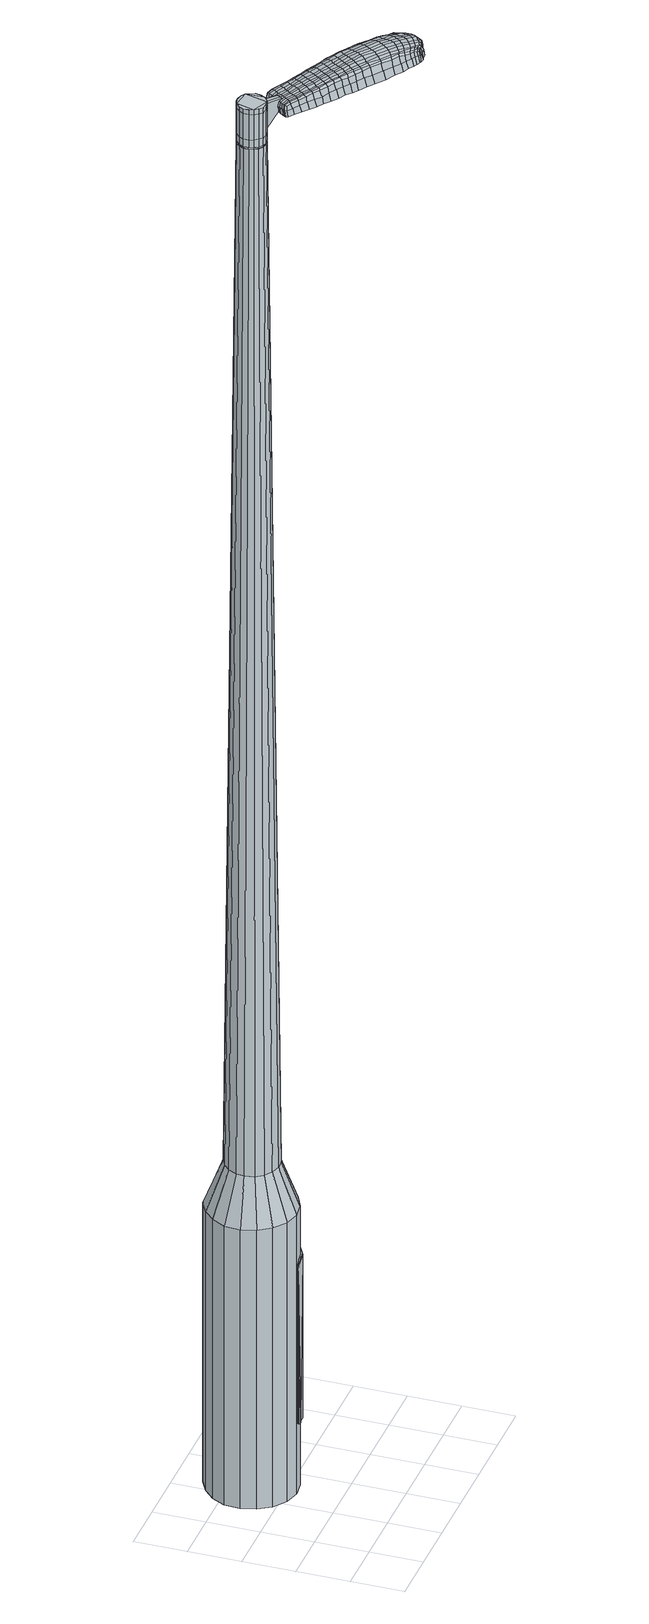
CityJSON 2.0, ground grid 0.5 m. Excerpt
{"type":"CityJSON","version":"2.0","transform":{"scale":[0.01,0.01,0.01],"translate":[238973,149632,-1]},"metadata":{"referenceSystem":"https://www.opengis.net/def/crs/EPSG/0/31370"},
"CityObjects":{
"object1":{"type":"GenericCityObject","attributes":{"cluster":758,"mean_distance_to_centroid":0.205,"new_centroid_x":238973.71,"new_centroid_y":149633.32,"mean_distance_to_camera":21.46,"H1":19.43,"H2":18.73,"Z_final":113.8,"cluster2":-1,"proj_x":238968.25,"proj_y":149641.03,"id_line":51763,"bearing_l":54.71,"distance":9.44,"orientation":"right","G_obj":324.71},"geometry":[{"type":"MultiSurface","lod":"2","boundaries":[[[0,1,2,3]],[[1,4,5,2]],[[4,6,7,5]],[[6,8,9,7]],[[8,10,11,9]],[[10,12,13,11]],[[12,14,15,13]],[[14,16,17,15]],[[16,18,19,17]],[[18,20,21,19]],[[20,22,23,21]],[[22,24,25,23]],[[24,26,27,25]],[[26,28,29,27]],[[28,30,31,29]],[[30,32,33,31]],[[32,34,35,33]],[[34,0,3,35]],[[36,37,38,39]],[[38,40,41,42]],[[41,43,42]],[[42,44,45,46]],[[45,47,46]],[[46,48,49,50]],[[49,51,50]],[[42,46,50,38]],[[50,52,39,38]],[[53,36,39]],[[2,5,7,35]],[[7,9,11,15]],[[11,13,15]],[[15,17,19,23]],[[19,21,23]],[[23,25,27,31]],[[27,29,31]],[[15,23,31,7]],[[31,33,35,7]],[[3,2,35]],[[1,0,54,55]],[[0,34,56,54]],[[34,32,57,56]],[[32,30,58,57]],[[30,28,59,58]],[[28,26,60,59]],[[26,24,61,60]],[[24,22,62,61]],[[22,20,63,62]],[[20,18,64,63]],[[18,16,65,64]],[[16,14,66,65]],[[14,12,67,66]],[[12,10,68,67]],[[10,8,69,68]],[[8,6,70,69]],[[6,4,71,70]],[[4,1,55,71]],[[55,54,72,73]],[[54,56,74,72]],[[56,57,75,74]],[[57,58,76,75]],[[58,59,77,76]],[[59,60,78,77]],[[60,61,79,78]],[[61,62,80,79]],[[62,63,81,80]],[[63,64,82,81]],[[64,65,83,82]],[[65,66,84,83]],[[66,67,85,84]],[[67,68,86,85]],[[68,69,87,86]],[[69,70,88,87]],[[70,71,89,88]],[[71,55,73,89]],[[72,90,91,92]],[[74,93,90,72]],[[94,95,93,74]],[[76,96,95,94]],[[97,98,96,76]],[[99,100,98,97]],[[101,102,100,99]],[[103,104,102,101]],[[105,106,104,103]],[[107,108,106,105]],[[109,110,108,107]],[[111,112,110,109]],[[85,113,112,111]],[[114,115,113,85]],[[116,117,115,114]],[[118,119,117,116]],[[120,121,119,118]],[[92,91,121,120]],[[122,123,124,125]],[[126,122,125,127]],[[128,126,127,129]],[[130,128,129,131]],[[132,130,131,133]],[[134,132,133,135]],[[136,134,135,137]],[[138,136,137,139]],[[140,138,139,141]],[[142,140,141,143]],[[144,142,143,145]],[[146,144,145,147]],[[148,146,147,149]],[[150,148,149,151]],[[152,150,151,153]],[[154,152,153,155]],[[73,72,92]],[[75,94,74]],[[75,76,94]],[[77,97,76]],[[77,78,99,97]],[[78,79,101,99]],[[79,80,103,101]],[[80,81,105,103]],[[81,82,107,105]],[[82,83,109,107]],[[83,84,111,109]],[[84,85,111]],[[86,114,85]],[[86,87,116,114]],[[87,88,118,116]],[[88,89,120,118]],[[89,73,92,120]],[[156,91,90]],[[156,157,121,91]],[[157,158,119,121]],[[158,159,117,119]],[[159,160,115,117]],[[160,113,115]],[[161,112,113]],[[161,162,110,112]],[[162,163,108,110]],[[163,164,106,108]],[[164,165,104,106]],[[165,166,102,104]],[[166,167,100,102]],[[167,168,98,100]],[[168,96,98]],[[169,95,96]],[[169,93,95]],[[39,52,154,170]],[[156,90,171,155]],[[53,39,170,123]],[[90,93,124,171]],[[36,53,123,122]],[[93,169,125,124]],[[37,36,122,126]],[[169,96,127,125]],[[38,37,126,128]],[[96,168,129,127]],[[40,38,128,130]],[[168,167,131,129]],[[41,40,130,132]],[[167,166,133,131]],[[43,41,132,134]],[[166,165,135,133]],[[42,43,134,136]],[[165,164,137,135]],[[44,42,136,138]],[[164,163,139,137]],[[45,44,138,140]],[[163,162,141,139]],[[47,45,140,142]],[[162,161,143,141]],[[46,47,142,144]],[[161,113,145,143]],[[48,46,144,146]],[[113,160,147,145]],[[49,48,146,148]],[[160,159,149,147]],[[51,49,148,150]],[[159,158,151,149]],[[50,51,150,152]],[[158,157,153,151]],[[52,50,152,154]],[[157,156,155,153]],[[154,155,172,173]],[[155,171,174,172]],[[171,124,175,174]],[[124,123,176,175]],[[123,170,177,176]],[[170,154,173,177]],[[178,179,180,181]],[[182,178,181,183]],[[178,182,184,185]],[[179,178,185,186]],[[187,188,189,190]],[[191,187,190,192]],[[187,191,193,194]],[[188,187,194,195]],[[196,197,198,199]],[[200,196,199,201]],[[196,200,202,203]],[[197,196,203,204]],[[205,206,207,208]],[[209,205,208,210]],[[205,209,211,212]],[[206,205,212,213]],[[214,215,216,217]],[[218,214,217,219]],[[214,218,220,221]],[[215,214,221,222]],[[223,224,225,226]],[[227,223,226,228]],[[223,227,229,230]],[[224,223,230,231]],[[232,233,234,235]],[[224,232,235,225]],[[232,224,231,236]],[[233,232,236,237]],[[238,239,240,241]],[[233,238,241,234]],[[238,233,237,242]],[[239,238,242,243]],[[244,182,183,245]],[[239,244,245,240]],[[244,239,243,246]],[[182,244,246,184]],[[247,248,249,250]],[[251,247,250,252]],[[247,251,253,254]],[[248,247,254,255]],[[256,257,258,259]],[[248,256,259,249]],[[256,248,255,260]],[[257,256,260,261]],[[262,263,264,265]],[[257,262,265,258]],[[262,257,261,266]],[[263,262,266,267]],[[268,269,270,271]],[[263,268,271,264]],[[268,263,267,272]],[[269,268,272,273]],[[274,179,186,275]],[[269,274,275,270]],[[274,269,273,276]],[[179,274,276,180]],[[277,278,279,280]],[[281,277,280,282]],[[277,281,283,284]],[[278,277,284,285]],[[286,287,288,289]],[[278,286,289,279]],[[286,278,285,290]],[[287,286,290,291]],[[292,293,294,295]],[[287,292,295,288]],[[292,287,291,296]],[[293,292,296,297]],[[298,191,192,299]],[[293,298,299,294]],[[298,293,297,300]],[[191,298,300,193]],[[301,302,303,304]],[[305,301,304,306]],[[301,305,307,308]],[[302,301,308,309]],[[310,311,312,313]],[[302,310,313,303]],[[310,302,309,314]],[[311,310,314,315]],[[316,317,318,319]],[[311,316,319,312]],[[316,311,315,320]],[[317,316,320,321]],[[322,323,324,325]],[[317,322,325,318]],[[322,317,321,326]],[[323,322,326,327]],[[328,188,195,329]],[[323,328,329,324]],[[328,323,327,330]],[[188,328,330,189]],[[331,217,216,332]],[[333,331,332,334]],[[331,333,335,336]],[[217,331,336,219]],[[337,333,334,338]],[[339,337,338,340]],[[337,339,341,342]],[[333,337,342,335]],[[343,339,340,344]],[[345,343,344,346]],[[343,345,347,348]],[[339,343,348,341]],[[349,345,346,350]],[[351,349,350,352]],[[349,351,353,354]],[[345,349,354,347]],[[355,351,352,356]],[[206,355,356,207]],[[355,206,213,357]],[[351,355,357,353]],[[358,359,204,203]],[[360,358,203,202]],[[358,360,361,362]],[[359,358,362,363]],[[364,365,363,362]],[[366,364,362,361]],[[364,366,367,368]],[[365,364,368,369]],[[370,371,369,368]],[[372,370,368,367]],[[370,372,373,374]],[[371,370,374,375]],[[376,377,375,374]],[[378,376,374,373]],[[376,378,211,209]],[[377,376,209,210]],[[379,380,381,382]],[[281,379,382,283]],[[379,281,282,383]],[[380,379,383,384]],[[385,200,201,386]],[[380,385,386,381]],[[385,380,384,387]],[[200,385,387,202]],[[388,389,390,391]],[[227,388,391,229]],[[388,227,228,392]],[[389,388,392,393]],[[394,395,396,397]],[[389,394,397,390]],[[394,389,393,398]],[[395,394,398,399]],[[400,197,204,401]],[[395,400,401,396]],[[400,395,399,402]],[[197,400,402,198]],[[403,404,405,406]],[[185,403,406,186]],[[403,185,184,407]],[[404,403,407,408]],[[409,410,411,412]],[[404,409,412,405]],[[409,404,408,413]],[[410,409,413,414]],[[415,208,207,416]],[[410,415,416,411]],[[415,410,414,417]],[[208,415,417,210]],[[418,419,420,421]],[[190,418,421,192]],[[418,190,189,422]],[[419,418,422,423]],[[424,212,211,425]],[[419,424,425,420]],[[424,419,423,426]],[[212,424,426,213]],[[427,428,429,430]],[[305,427,430,307]],[[427,305,306,431]],[[428,427,431,432]],[[433,218,219,434]],[[428,433,434,429]],[[433,428,432,435]],[[218,433,435,220]],[[436,437,438,439]],[[251,436,439,253]],[[436,251,252,440]],[[437,436,440,441]],[[442,443,444,445]],[[437,442,445,438]],[[442,437,441,446]],[[443,442,446,447]],[[448,215,222,449]],[[443,448,449,444]],[[448,443,447,450]],[[215,448,450,216]],[[451,452,441,440]],[[250,451,440,252]],[[451,250,249,453]],[[452,451,453,454]],[[455,456,447,446]],[[452,455,446,441]],[[455,452,454,457]],[[456,455,457,458]],[[459,332,216,450]],[[456,459,450,447]],[[459,456,458,460]],[[332,459,460,334]],[[461,462,463,464]],[[308,461,464,309]],[[461,308,307,430]],[[462,461,430,429]],[[465,336,335,466]],[[462,465,466,463]],[[465,462,429,434]],[[336,465,434,219]],[[467,468,454,453]],[[259,467,453,249]],[[467,259,258,469]],[[468,467,469,470]],[[471,472,458,457]],[[468,471,457,454]],[[471,468,470,473]],[[472,471,473,474]],[[475,338,334,460]],[[472,475,460,458]],[[475,472,474,476]],[[338,475,476,340]],[[477,478,479,480]],[[314,477,480,315]],[[477,314,309,464]],[[478,477,464,463]],[[481,342,341,482]],[[478,481,482,479]],[[481,478,463,466]],[[342,481,466,335]],[[483,484,470,469]],[[265,483,469,258]],[[483,265,264,485]],[[484,483,485,486]],[[487,488,474,473]],[[484,487,473,470]],[[487,484,486,489]],[[488,487,489,490]],[[491,344,340,476]],[[488,491,476,474]],[[491,488,490,492]],[[344,491,492,346]],[[493,494,495,496]],[[320,493,496,321]],[[493,320,315,480]],[[494,493,480,479]],[[497,348,347,498]],[[494,497,498,495]],[[497,494,479,482]],[[348,497,482,341]],[[499,500,486,485]],[[271,499,485,264]],[[499,271,270,501]],[[500,499,501,502]],[[503,504,490,489]],[[500,503,489,486]],[[503,500,502,505]],[[504,503,505,506]],[[507,350,346,492]],[[504,507,492,490]],[[507,504,506,508]],[[350,507,508,352]],[[509,510,511,512]],[[326,509,512,327]],[[509,326,321,496]],[[510,509,496,495]],[[513,354,353,514]],[[510,513,514,511]],[[513,510,495,498]],[[354,513,498,347]],[[515,516,502,501]],[[275,515,501,270]],[[515,275,186,406]],[[516,515,406,405]],[[517,518,506,505]],[[516,517,505,502]],[[517,516,405,412]],[[518,517,412,411]],[[519,356,352,508]],[[518,519,508,506]],[[519,518,411,416]],[[356,519,416,207]],[[520,521,423,422]],[[330,520,422,189]],[[520,330,327,512]],[[521,520,512,511]],[[522,357,213,426]],[[521,522,426,423]],[[522,521,511,514]],[[357,522,514,353]],[[523,524,384,383]],[[280,523,383,282]],[[523,280,279,525]],[[524,523,525,526]],[[527,360,202,387]],[[524,527,387,384]],[[527,524,526,528]],[[360,527,528,361]],[[529,530,531,532]],[[230,529,532,231]],[[529,230,229,391]],[[530,529,391,390]],[[533,534,535,536]],[[530,533,536,531]],[[533,530,390,397]],[[534,533,397,396]],[[537,359,363,538]],[[534,537,538,535]],[[537,534,396,401]],[[359,537,401,204]],[[539,540,526,525]],[[289,539,525,279]],[[539,289,288,541]],[[540,539,541,542]],[[543,366,361,528]],[[540,543,528,526]],[[543,540,542,544]],[[366,543,544,367]],[[545,546,547,548]],[[236,545,548,237]],[[545,236,231,532]],[[546,545,532,531]],[[549,550,551,552]],[[546,549,552,547]],[[549,546,531,536]],[[550,549,536,535]],[[553,365,369,554]],[[550,553,554,551]],[[553,550,535,538]],[[365,553,538,363]],[[555,556,542,541]],[[295,555,541,288]],[[555,295,294,557]],[[556,555,557,558]],[[559,372,367,544]],[[556,559,544,542]],[[559,556,558,560]],[[372,559,560,373]],[[561,562,563,564]],[[242,561,564,243]],[[561,242,237,548]],[[562,561,548,547]],[[565,566,567,568]],[[562,565,568,563]],[[565,562,547,552]],[[566,565,552,551]],[[569,371,375,570]],[[566,569,570,567]],[[569,566,551,554]],[[371,569,554,369]],[[571,572,558,557]],[[299,571,557,294]],[[571,299,192,421]],[[572,571,421,420]],[[573,378,373,560]],[[572,573,560,558]],[[573,572,420,425]],[[378,573,425,211]],[[574,575,408,407]],[[246,574,407,184]],[[574,246,243,564]],[[575,574,564,563]],[[576,577,414,413]],[[575,576,413,408]],[[576,575,563,568]],[[577,576,568,567]],[[578,377,210,417]],[[577,578,417,414]],[[578,577,567,570]],[[377,578,570,375]],[[579,580,581,582]],[[582,581,583,584]],[[585,583,581,586]],[[586,581,580,587]],[[588,589,590,591]],[[591,590,592,593]],[[594,592,590,595]],[[595,590,589,596]],[[597,598,599,600]],[[600,599,601,602]],[[603,601,599,604]],[[604,599,598,605]],[[606,607,608,609]],[[609,608,610,611]],[[612,610,608,613]],[[613,608,607,614]],[[615,616,617,618]],[[618,617,619,620]],[[621,619,617,622]],[[622,617,616,623]],[[624,625,626,627]],[[627,626,628,629]],[[630,628,626,631]],[[631,626,625,632]],[[633,634,635,636]],[[636,635,625,624]],[[632,625,635,637]],[[637,635,634,638]],[[639,640,641,642]],[[642,641,634,633]],[[638,634,641,643]],[[643,641,640,644]],[[584,583,645,646]],[[646,645,640,639]],[[644,640,645,647]],[[647,645,583,585]],[[648,649,650,651]],[[651,650,652,653]],[[654,652,650,655]],[[655,650,649,656]],[[657,658,659,660]],[[660,659,649,648]],[[656,649,659,661]],[[661,659,658,662]],[[663,664,665,666]],[[666,665,658,657]],[[662,658,665,667]],[[667,665,664,668]],[[669,670,671,672]],[[672,671,664,663]],[[668,664,671,673]],[[673,671,670,674]],[[587,580,675,676]],[[676,675,670,669]],[[674,670,675,677]],[[677,675,580,579]],[[678,679,680,681]],[[681,680,682,683]],[[684,682,680,685]],[[685,680,679,686]],[[687,688,689,690]],[[690,689,679,678]],[[686,679,689,691]],[[691,689,688,692]],[[693,694,695,696]],[[696,695,688,687]],[[692,688,695,697]],[[697,695,694,698]],[[593,592,699,700]],[[700,699,694,693]],[[698,694,699,701]],[[701,699,592,594]],[[702,703,704,705]],[[705,704,706,707]],[[708,706,704,709]],[[709,704,703,710]],[[711,712,713,714]],[[714,713,703,702]],[[710,703,713,715]],[[715,713,712,716]],[[717,718,719,720]],[[720,719,712,711]],[[716,712,719,721]],[[721,719,718,722]],[[723,724,725,726]],[[726,725,718,717]],[[722,718,725,727]],[[727,725,724,728]],[[596,589,729,730]],[[730,729,724,723]],[[728,724,729,731]],[[731,729,589,588]],[[615,618,732,733]],[[733,732,734,735]],[[736,734,732,737]],[[737,732,618,620]],[[735,734,738,739]],[[739,738,740,741]],[[742,740,738,743]],[[743,738,734,736]],[[741,740,744,745]],[[745,744,746,747]],[[748,746,744,749]],[[749,744,740,742]],[[747,746,750,751]],[[751,750,752,753]],[[754,752,750,755]],[[755,750,746,748]],[[753,752,756,757]],[[757,756,607,606]],[[614,607,756,758]],[[758,756,752,754]],[[605,759,760,604]],[[604,760,761,603]],[[762,761,760,763]],[[763,760,759,764]],[[764,765,766,763]],[[763,766,767,762]],[[768,767,766,769]],[[769,766,765,770]],[[770,771,772,769]],[[769,772,773,768]],[[774,773,772,775]],[[775,772,771,776]],[[776,777,778,775]],[[775,778,779,774]],[[612,779,778,610]],[[610,778,777,611]],[[780,781,782,783]],[[783,782,682,684]],[[683,682,782,784]],[[784,782,781,785]],[[602,601,786,787]],[[787,786,781,780]],[[785,781,786,788]],[[788,786,601,603]],[[789,790,791,792]],[[792,791,628,630]],[[629,628,791,793]],[[793,791,790,794]],[[795,796,797,798]],[[798,797,790,789]],[[794,790,797,799]],[[799,797,796,800]],[[605,598,801,802]],[[802,801,796,795]],[[800,796,801,803]],[[803,801,598,597]],[[804,805,806,807]],[[807,806,586,587]],[[585,586,806,808]],[[808,806,805,809]],[[810,811,812,813]],[[813,812,805,804]],[[809,805,812,814]],[[814,812,811,815]],[[606,609,816,817]],[[817,816,811,810]],[[815,811,816,818]],[[818,816,609,611]],[[819,820,821,822]],[[822,821,591,593]],[[588,591,821,823]],[[823,821,820,824]],[[612,613,825,826]],[[826,825,820,819]],[[824,820,825,827]],[[827,825,613,614]],[[828,829,830,831]],[[831,830,706,708]],[[706,830,707]],[[707,830,829,832]],[[620,619,833,834]],[[834,833,829,828]],[[832,829,833,835]],[[835,833,619,621]],[[836,837,838,839]],[[839,838,652,654]],[[653,652,838,840]],[[840,838,837,841]],[[842,843,844,845]],[[845,844,837,836]],[[841,837,844,846]],[[846,844,843,847]],[[623,616,848,849]],[[849,848,843,842]],[[847,843,848,850]],[[850,848,616,615]],[[841,851,852,840]],[[840,852,651,653]],[[648,651,852,853]],[[853,852,851,854]],[[847,855,856,846]],[[846,856,851,841]],[[854,851,856,857]],[[857,856,855,858]],[[615,733,859,850]],[[850,859,855,847]],[[858,855,859,860]],[[860,859,733,735]],[[861,862,863,864]],[[864,863,709,710]],[[708,709,863,831]],[[831,863,862,828]],[[736,737,865,866]],[[866,865,862,861]],[[828,862,865,834]],[[834,865,737,620]],[[854,867,868,853]],[[853,868,660,648]],[[657,660,868,869]],[[869,868,867,870]],[[858,871,872,857]],[[857,872,867,854]],[[870,867,872,873]],[[873,872,871,874]],[[735,739,875,860]],[[860,875,871,858]],[[874,871,875,876]],[[876,875,739,741]],[[877,878,879,880]],[[880,879,715,716]],[[710,715,879,864]],[[864,879,878,861]],[[742,743,881,882]],[[882,881,878,877]],[[861,878,881,866]],[[866,881,743,736]],[[870,883,884,869]],[[869,884,666,657]],[[663,666,884,885]],[[884,883,885]],[[874,886,887,873]],[[873,887,883,870]],[[885,883,887,888]],[[888,887,886,889]],[[741,745,890,876]],[[876,890,886,874]],[[889,886,890,891]],[[891,890,745,747]],[[892,893,894,895]],[[895,894,721,722]],[[716,721,894,880]],[[880,894,893,877]],[[748,749,896,897]],[[897,896,893,892]],[[877,893,896,882]],[[882,896,749,742]],[[898,899,885]],[[885,899,672,663]],[[669,672,899,900]],[[900,899,898,901]],[[889,902,903,888]],[[888,903,898,885]],[[901,898,903,904]],[[904,903,902,905]],[[747,751,906,891]],[[891,906,902,889]],[[905,902,906,907]],[[907,906,751,753]],[[908,909,910,911]],[[911,910,727,728]],[[722,727,910,895]],[[895,910,909,892]],[[754,755,912,913]],[[913,912,909,908]],[[892,909,912,897]],[[897,912,755,748]],[[901,914,915,900]],[[900,915,676,669]],[[587,676,915,807]],[[807,915,914,804]],[[905,916,917,904]],[[904,917,914,901]],[[804,914,917,813]],[[813,917,916,810]],[[753,757,918,907]],[[907,918,916,905]],[[810,916,918,817]],[[817,918,757,606]],[[824,919,920,823]],[[823,920,731,588]],[[728,731,920,911]],[[911,920,919,908]],[[614,758,921,827]],[[827,921,919,824]],[[908,919,921,913]],[[913,921,758,754]],[[785,922,923,784]],[[784,923,681,683]],[[678,681,923,924]],[[924,923,922,925]],[[603,761,926,788]],[[788,926,922,785]],[[925,922,926,927]],[[927,926,761,762]],[[928,929,930,931]],[[931,930,631,632]],[[630,631,930,792]],[[792,930,929,789]],[[932,933,934,935]],[[935,934,929,928]],[[789,929,934,798]],[[798,934,933,795]],[[764,759,936,937]],[[937,936,933,932]],[[795,933,936,802]],[[802,936,759,605]],[[925,938,939,924]],[[924,939,690,678]],[[687,690,939,940]],[[940,939,938,941]],[[762,767,942,927]],[[927,942,938,925]],[[941,938,942,943]],[[943,942,767,768]],[[944,945,946,947]],[[947,946,637,638]],[[632,637,946,931]],[[931,946,945,928]],[[948,949,950,951]],[[951,950,945,944]],[[928,945,950,935]],[[935,950,949,932]],[[770,765,952,953]],[[953,952,949,948]],[[932,949,952,937]],[[937,952,765,764]],[[941,954,955,940]],[[940,955,696,687]],[[693,696,955,956]],[[956,955,954,957]],[[768,773,958,943]],[[943,958,954,941]],[[957,954,958,959]],[[959,958,773,774]],[[960,961,962,963]],[[963,962,643,644]],[[638,643,962,947]],[[947,962,961,944]],[[964,965,966,967]],[[967,966,961,960]],[[944,961,966,951]],[[951,966,965,948]],[[776,771,968,969]],[[969,968,965,964]],[[948,965,968,953]],[[953,968,771,770]],[[957,970,971,956]],[[956,971,700,693]],[[593,700,971,822]],[[822,971,970,819]],[[774,779,972,959]],[[959,972,970,957]],[[819,970,972,826]],[[826,972,779,612]],[[809,973,974,808]],[[808,974,647,585]],[[644,647,974,963]],[[963,974,973,960]],[[815,975,976,814]],[[814,976,973,809]],[[960,973,976,967]],[[967,976,975,964]],[[611,777,977,818]],[[818,977,975,815]],[[964,975,977,969]],[[969,977,777,776]],[[579,582,181,180]],[[582,584,183,181]],[[594,595,194,193]],[[595,596,195,194]],[[597,600,199,198]],[[600,602,201,199]],[[621,622,221,220]],[[622,623,222,221]],[[624,627,226,225]],[[627,629,228,226]],[[633,636,235,234]],[[636,624,225,235]],[[639,642,241,240]],[[642,633,234,241]],[[584,646,245,183]],[[646,639,240,245]],[[654,655,254,253]],[[655,656,255,254]],[[656,661,260,255]],[[661,662,261,260]],[[662,667,266,261]],[[667,668,267,266]],[[668,673,272,267]],[[673,674,273,272]],[[674,677,276,273]],[[677,579,180,276]],[[684,685,284,283]],[[685,686,285,284]],[[686,691,290,285]],[[691,692,291,290]],[[692,697,296,291]],[[697,698,297,296]],[[698,701,300,297]],[[701,594,193,300]],[[702,705,304,303]],[[705,707,306,304]],[[711,714,313,312]],[[714,702,303,313]],[[717,720,319,318]],[[720,711,312,319]],[[723,726,325,324]],[[726,717,318,325]],[[596,730,329,195]],[[730,723,324,329]],[[780,783,382,381]],[[783,684,283,382]],[[602,787,386,201]],[[787,780,381,386]],[[629,793,392,228]],[[793,794,393,392]],[[794,799,398,393]],[[799,800,399,398]],[[800,803,402,399]],[[803,597,198,402]],[[707,431,306]],[[707,832,432,431]],[[832,835,435,432]],[[835,621,220,435]],[[836,839,439,438]],[[839,654,253,439]],[[842,845,445,444]],[[845,836,438,445]],[[623,849,449,222]],[[849,842,444,449]],[[978,979,980,981]],[[982,983,981,980]],[[984,985,986,987]],[[988,989,990,991]],[[979,992,993,980]],[[994,982,980,993]],[[995,984,987,996]],[[997,998,989,988]],[[992,999,1000,993]],[[1000,1001,994,993]],[[1002,995,996,1003]],[[1004,998,997,1005]],[[999,1006,1007,1000]],[[1007,1008,1001,1000]],[[1009,1002,1003,1010]],[[1011,1004,1005,1012]],[[1013,1014,1015,1016]],[[1017,1018,1014,1013]],[[1017,1019,1020,1018]],[[1019,1021,1022,1020]],[[1023,1024,1025,1026]],[[1027,1028,1024,1023]],[[1029,1030,1028,1027]],[[1031,1032,1030,1029]],[[1026,1015,1014,1023]],[[1023,1014,1018,1027]],[[1018,1020,1029,1027]],[[1020,1022,1031,1029]],[[987,986,983,982]],[[996,987,982,994]],[[1001,1003,996,994]],[[1008,1010,1003,1001]],[[988,991,985,984]],[[997,988,984,995]],[[1005,997,995,1002]],[[1012,1005,1002,1009]],[[989,1013,1016,990]],[[998,1017,1013,989]],[[1019,1017,998,1004]],[[1021,1019,1004,1011]],[[1033,1034,1035,1036]],[[1035,1037,1038,1039]],[[1035,1039,1040,1041]],[[1035,1041,1036]],[[1042,1033,1036,1043]],[[1044,1043,1036,1045]],[[1046,1045,1036]],[[1047,1035,1034,1048]],[[1049,1047,1048,1050]],[[1051,1049,1050,1052]],[[1053,1051,1052,1054]],[[1055,1053,1054,1056]],[[1056,1057,1058,1059]],[[1056,1059,1060,1061]],[[1056,1061,1062,1063]],[[1062,1064,1065,1066]],[[1062,1066,1067,1068]],[[1062,1068,1063]],[[1056,1063,1055]],[[1069,1070,1034,1033]],[[1071,1072,1037,1035]],[[1073,1074,1046,1036]],[[1070,1075,1048,1034]],[[1076,1071,1035,1047]],[[1075,1077,1050,1048]],[[1078,1076,1047,1049]],[[1077,1079,1052,1050]],[[1080,1078,1049,1051]],[[1079,1081,1054,1052]],[[1082,1080,1051,1053]],[[1081,1083,1056,1054]],[[1084,1082,1053,1055]],[[1083,1085,1057,1056]],[[1086,1087,1064,1062]],[[1088,1084,1055,1063]],[[1058,1057,1085,1089]],[[1059,1058,1089,1090]],[[1060,1059,1090,1091]],[[1061,1060,1091,1092]],[[1062,1061,1092,1086]],[[1093,1069,1033,1042]],[[1094,1093,1042,1043]],[[1095,1094,1043,1044]],[[1096,1095,1044,1045]],[[1074,1096,1045,1046]],[[1038,1037,1072,1097]],[[1065,1064,1087,1098]],[[1039,1038,1097,1099]],[[1040,1039,1099,1100]],[[1041,1040,1100,1101]],[[1036,1041,1101,1073]],[[1066,1065,1098,1102]],[[1067,1066,1102,1103]],[[1068,1067,1103,1104]],[[1063,1068,1104,1088]]]}]}
},
"vertices":[
[108,108,384],[97,98,384],[97,98,96],[108,108,96],[84,92,384],[84,92,96],[69,90,384],[69,90,96],[55,94,384],[55,94,96],[43,103,384],[43,103,96],[35,115,384],[35,115,96],[31,129,384],[31,129,96],[32,144,384],[32,144,96],[39,157,384],[39,157,96],[49,167,384],[49,167,96],[62,174,384],[62,174,96],[77,175,384],[77,175,96],[91,171,384],[91,171,96],[103,162,384],[103,162,96],[112,150,384],[112,150,96],[115,136,384],[115,136,96],[114,121,384],[114,121,96],[87,134,1524],[85,138,1524],[83,142,1524],[84,125,1524],[79,145,1524],[74,146,1524],[66,144,1524],[70,146,1524],[62,140,1524],[60,136,1524],[61,127,1524],[60,131,1524],[64,123,1524],[67,120,1524],[77,120,1524],[72,119,1524],[81,122,1524],[86,129,1524],[94,118,429],[88,112,429],[97,126,429],[98,135,429],[96,143,429],[91,150,429],[84,155,429],[75,158,429],[67,157,429],[59,153,429],[53,147,429],[49,139,429],[48,131,429],[50,122,429],[55,115,429],[62,110,429],[71,107,429],[80,108,429],[84,125,1483],[81,122,1483],[86,129,1483],[87,134,1483],[85,138,1483],[83,142,1483],[79,145,1483],[74,146,1483],[70,146,1483],[66,144,1483],[62,140,1483],[60,136,1483],[60,131,1483],[61,127,1483],[64,123,1483],[67,120,1483],[72,119,1483],[77,120,1483],[84,125,1485],[80,122,1485],[80,122,1483],[86,129,1485],[86,134,1483],[86,134,1485],[85,138,1485],[82,142,1483],[82,142,1485],[79,144,1483],[79,144,1485],[74,145,1483],[74,145,1485],[70,145,1483],[70,145,1485],[66,143,1483],[66,143,1485],[63,140,1483],[63,140,1485],[61,136,1483],[61,136,1485],[60,132,1483],[60,132,1485],[61,127,1485],[64,124,1483],[64,124,1485],[68,121,1483],[68,121,1485],[72,120,1483],[72,120,1485],[76,120,1483],[76,120,1485],[87,134,1519],[86,129,1519],[86,129,1493],[87,134,1493],[85,138,1519],[85,138,1493],[83,142,1519],[83,142,1493],[79,145,1519],[79,145,1493],[74,146,1519],[74,146,1493],[70,146,1519],[70,146,1493],[66,144,1519],[66,144,1493],[62,140,1519],[62,140,1493],[60,136,1519],[60,136,1493],[60,131,1519],[60,131,1493],[61,127,1519],[61,127,1493],[64,123,1519],[64,123,1493],[67,120,1519],[67,120,1493],[72,119,1519],[72,119,1493],[77,120,1519],[77,120,1493],[81,122,1519],[81,122,1493],[81,122,1485],[77,120,1485],[72,119,1485],[67,120,1485],[64,123,1485],[60,131,1485],[60,136,1485],[62,140,1485],[66,144,1485],[70,146,1485],[74,146,1485],[79,145,1485],[83,142,1485],[87,134,1485],[84,125,1519],[84,125,1493],[98,111,1513],[98,111,1518],[99,114,1513],[101,117,1513],[101,117,1518],[99,114,1518],[149,55,1519],[143,60,1518],[143,58,1509],[149,53,1510],[155,50,1519],[156,48,1510],[156,52,1526],[149,57,1525],[143,61,1525],[171,87,1519],[165,90,1518],[163,90,1525],[169,86,1525],[178,82,1519],[177,81,1526],[180,82,1510],[173,87,1510],[167,91,1509],[221,30,1519],[219,27,1519],[219,26,1513],[222,29,1513],[222,34,1519],[223,33,1513],[221,35,1524],[219,31,1524],[217,28,1524],[160,73,1530],[154,77,1529],[152,74,1529],[158,70,1530],[168,67,1531],[166,65,1531],[170,71,1530],[162,76,1530],[156,80,1529],[94,119,1512],[93,117,1512],[94,116,1517],[95,118,1517],[96,121,1512],[97,121,1517],[97,121,1506],[95,119,1506],[93,116,1506],[198,22,1519],[195,24,1519],[195,22,1512],[198,21,1512],[200,21,1518],[200,20,1512],[200,22,1522],[198,23,1523],[195,25,1524],[191,26,1519],[186,29,1519],[186,27,1512],[191,24,1512],[191,27,1524],[186,30,1525],[181,32,1519],[174,37,1519],[174,35,1511],[181,30,1511],[181,34,1526],[174,38,1526],[165,43,1519],[165,41,1510],[165,45,1526],[91,101,1513],[97,97,1513],[97,98,1518],[91,103,1517],[87,105,1512],[88,105,1516],[87,104,1506],[91,100,1507],[97,95,1507],[103,92,1514],[108,87,1515],[109,89,1520],[103,93,1519],[103,90,1507],[109,85,1507],[114,82,1515],[120,78,1516],[120,79,1522],[114,84,1521],[114,81,1508],[120,76,1508],[126,73,1517],[132,69,1517],[132,70,1524],[126,75,1523],[126,71,1508],[132,67,1509],[137,64,1518],[137,66,1524],[137,62,1509],[219,51,1519],[217,53,1519],[216,52,1524],[218,50,1523],[221,49,1518],[220,49,1522],[222,49,1512],[221,51,1512],[218,54,1512],[213,56,1519],[208,60,1519],[207,59,1525],[212,55,1524],[215,57,1512],[210,60,1512],[204,64,1519],[197,68,1519],[196,68,1526],[202,63,1526],[206,64,1511],[199,69,1511],[188,75,1519],[186,74,1526],[190,76,1510],[108,126,1513],[115,122,1513],[116,122,1507],[110,126,1507],[103,129,1512],[105,129,1506],[104,127,1516],[107,125,1517],[114,121,1518],[121,118,1514],[128,114,1515],[129,114,1507],[123,118,1507],[120,117,1519],[126,113,1520],[134,110,1515],[140,106,1516],[142,107,1508],[136,110,1508],[133,109,1521],[139,105,1522],[147,102,1517],[153,98,1517],[155,99,1509],[148,103,1508],[145,101,1523],[151,98,1524],[159,94,1518],[161,95,1509],[157,94,1524],[100,115,1519],[98,113,1519],[106,111,1520],[104,109,1520],[107,113,1520],[101,118,1519],[112,107,1522],[110,104,1522],[118,102,1523],[116,100,1523],[120,105,1523],[114,109,1521],[124,98,1524],[122,96,1524],[130,94,1525],[128,91,1525],[132,96,1525],[126,101,1524],[136,90,1526],[134,87,1526],[142,85,1527],[140,83,1527],[144,88,1527],[138,92,1526],[148,81,1528],[146,78,1528],[150,84,1528],[217,33,1527],[215,30,1527],[219,36,1526],[215,39,1527],[213,35,1528],[211,32,1528],[208,39,1529],[206,36,1529],[210,43,1528],[204,47,1530],[202,43,1530],[200,40,1530],[196,47,1531],[194,44,1531],[198,51,1530],[191,56,1531],[189,53,1531],[187,50,1531],[178,60,1531],[176,57,1531],[180,63,1531],[222,47,1518],[222,44,1519],[224,44,1513],[223,47,1513],[220,47,1523],[221,44,1523],[223,39,1519],[224,39,1513],[221,40,1524],[202,21,1518],[205,21,1518],[204,22,1523],[202,22,1523],[202,19,1513],[205,20,1513],[209,21,1519],[212,23,1519],[211,24,1524],[208,23,1523],[209,20,1513],[213,22,1513],[216,24,1519],[215,25,1524],[216,24,1513],[149,58,1528],[151,60,1528],[145,64,1528],[144,63,1527],[156,53,1528],[158,55,1529],[152,62,1529],[154,65,1530],[149,69,1529],[147,67,1528],[159,57,1529],[162,59,1530],[156,67,1530],[150,72,1529],[164,62,1531],[168,85,1528],[167,83,1529],[174,78,1529],[176,80,1528],[162,89,1527],[161,87,1528],[165,79,1529],[172,74,1530],[159,83,1528],[101,129,1512],[100,127,1512],[101,126,1517],[102,128,1517],[102,129,1506],[101,127,1506],[98,124,1512],[99,123,1517],[99,124,1506],[86,107,1512],[87,108,1512],[87,107,1506],[86,106,1506],[87,107,1517],[88,108,1517],[88,110,1512],[90,113,1512],[90,112,1506],[88,109,1506],[89,110,1517],[91,112,1517],[91,115,1512],[92,114,1506],[92,114,1517],[91,104,1519],[92,105,1519],[97,99,1520],[98,100,1520],[94,107,1519],[95,109,1519],[100,102,1520],[101,104,1520],[97,111,1519],[103,107,1520],[106,125,1519],[105,123,1519],[111,119,1520],[113,120,1520],[103,120,1519],[110,116,1520],[103,95,1521],[104,96,1521],[109,90,1522],[110,91,1522],[106,98,1521],[107,100,1521],[111,93,1522],[113,96,1523],[109,102,1522],[115,98,1523],[119,116,1521],[118,115,1521],[124,111,1522],[125,112,1522],[116,112,1521],[122,108,1522],[115,85,1523],[116,87,1523],[121,81,1524],[122,82,1524],[117,89,1523],[119,91,1524],[123,84,1525],[125,87,1525],[121,93,1524],[127,89,1525],[131,108,1523],[130,107,1523],[136,103,1524],[138,104,1524],[128,104,1524],[134,100,1525],[127,76,1525],[128,78,1525],[132,72,1526],[133,73,1526],[129,80,1526],[131,82,1526],[135,75,1527],[137,78,1527],[133,85,1526],[139,80,1527],[144,100,1525],[143,99,1525],[149,95,1526],[150,96,1526],[140,96,1526],[147,92,1527],[138,67,1527],[139,69,1527],[141,71,1527],[143,73,1528],[145,76,1528],[156,93,1527],[155,91,1527],[153,87,1528],[218,48,1525],[219,46,1525],[216,51,1526],[216,48,1526],[219,41,1526],[216,44,1527],[200,24,1525],[202,24,1525],[199,26,1526],[197,25,1525],[206,24,1525],[209,25,1526],[205,28,1527],[202,26,1526],[212,27,1526],[208,30,1527],[212,54,1526],[212,51,1527],[207,58,1527],[207,55,1528],[211,47,1528],[206,51,1529],[192,28,1526],[195,28,1527],[189,32,1528],[187,31,1527],[197,29,1527],[200,31,1528],[195,35,1529],[192,33,1528],[203,33,1528],[197,37,1530],[202,62,1528],[201,59,1529],[195,66,1528],[194,64,1529],[200,55,1529],[193,60,1530],[182,35,1528],[184,35,1528],[177,40,1529],[175,39,1528],[186,37,1529],[189,39,1530],[182,44,1530],[179,42,1530],[192,41,1530],[184,47,1531],[185,73,1529],[185,71,1529],[183,67,1530],[166,46,1528],[167,47,1529],[169,49,1530],[172,52,1530],[174,54,1531],[144,59,1509],[144,61,1518],[150,57,1518],[150,55,1509],[157,52,1519],[157,50,1510],[157,53,1525],[150,59,1525],[144,63,1525],[162,88,1525],[164,89,1518],[170,85,1518],[168,84,1525],[177,80,1519],[176,79,1525],[179,81,1510],[172,85,1509],[166,89,1509],[218,28,1513],[217,28,1519],[219,31,1519],[220,30,1513],[220,34,1519],[221,34,1513],[219,35,1524],[218,32,1524],[216,29,1524],[153,74,1528],[155,76,1528],[160,72,1529],[159,70,1529],[168,67,1529],[166,65,1529],[170,70,1529],[162,75,1529],[157,79,1528],[95,115,1516],[95,116,1512],[96,118,1512],[97,117,1516],[98,120,1512],[98,119,1516],[99,120,1506],[97,117,1506],[95,115,1506],[196,24,1512],[196,25,1519],[198,24,1518],[198,22,1512],[200,23,1518],[200,22,1512],[200,24,1522],[199,25,1523],[196,27,1523],[187,29,1512],[187,31,1519],[191,28,1519],[192,26,1512],[192,29,1524],[187,32,1525],[176,36,1511],[175,38,1519],[182,34,1519],[182,32,1511],[182,35,1525],[176,40,1526],[166,45,1519],[166,43,1510],[166,46,1526],[98,99,1518],[98,98,1513],[92,103,1513],[92,104,1517],[88,106,1512],[89,106,1515],[89,105,1506],[92,101,1506],[98,97,1507],[110,90,1520],[110,89,1514],[104,93,1514],[104,95,1519],[104,92,1507],[110,87,1507],[121,81,1522],[121,79,1516],[116,84,1515],[116,85,1521],[116,82,1508],[121,77,1508],[133,72,1523],[133,70,1517],[127,75,1516],[127,76,1522],[127,73,1508],[133,68,1508],[139,66,1517],[139,67,1524],[139,64,1509],[214,51,1523],[215,52,1519],[217,50,1518],[217,49,1523],[219,48,1518],[218,48,1522],[220,49,1512],[219,50,1512],[217,52,1512],[206,58,1525],[207,59,1519],[212,55,1519],[210,54,1524],[213,55,1512],[209,59,1512],[195,66,1526],[196,67,1519],[203,62,1519],[201,61,1525],[204,63,1511],[198,67,1511],[187,73,1519],[185,73,1526],[189,74,1510],[115,121,1507],[114,120,1513],[108,124,1513],[109,124,1506],[103,127,1512],[104,127,1506],[103,126,1515],[107,124,1517],[113,120,1518],[128,113,1507],[127,112,1514],[120,116,1514],[122,117,1507],[119,116,1519],[125,112,1520],[141,105,1508],[139,104,1516],[133,108,1515],[135,109,1508],[132,108,1521],[138,104,1522],[154,97,1508],[152,97,1517],[146,100,1516],[147,101,1508],[144,100,1522],[150,96,1523],[158,93,1517],[160,93,1509],[156,92,1524],[100,115,1518],[99,113,1518],[106,111,1519],[105,108,1519],[108,113,1519],[102,117,1518],[112,106,1520],[111,104,1520],[118,102,1521],[117,100,1521],[120,104,1521],[114,109,1520],[124,98,1523],[123,95,1523],[130,93,1524],[129,91,1524],[132,96,1524],[126,100,1523],[137,89,1525],[135,87,1525],[143,85,1526],[141,83,1526],[144,88,1526],[138,92,1525],[149,81,1527],[147,78,1527],[151,83,1527],[214,30,1526],[216,33,1526],[217,37,1525],[214,39,1526],[213,35,1526],[211,33,1526],[205,36,1528],[208,39,1528],[209,43,1527],[203,47,1528],[202,43,1529],[200,40,1529],[194,45,1530],[196,47,1530],[198,51,1529],[191,56,1530],[189,53,1530],[187,50,1530],[176,57,1530],[178,60,1530],[180,63,1530],[221,44,1513],[220,44,1518],[220,46,1518],[221,47,1512],[218,47,1523],[219,44,1523],[220,39,1519],[221,39,1513],[219,40,1523],[204,24,1523],[205,23,1518],[202,23,1518],[202,24,1523],[202,21,1512],[205,22,1512],[210,25,1523],[211,24,1519],[208,23,1519],[207,24,1523],[208,22,1513],[212,24,1513],[214,26,1519],[213,27,1524],[215,26,1513],[146,65,1527],[151,60,1527],[150,59,1527],[145,64,1526],[157,54,1527],[158,55,1528],[149,69,1528],[155,65,1528],[153,62,1528],[147,67,1527],[160,57,1528],[162,59,1529],[157,67,1529],[151,72,1528],[164,62,1529],[174,77,1528],[167,82,1527],[168,84,1527],[175,79,1527],[162,87,1526],[161,86,1527],[165,79,1528],[172,74,1528],[159,83,1527],[102,125,1516],[102,126,1512],[102,127,1512],[103,126,1516],[103,126,1506],[100,123,1512],[100,122,1516],[101,123,1506],[89,106,1506],[89,107,1512],[88,107,1512],[88,106,1506],[89,107,1516],[90,107,1516],[92,110,1506],[91,111,1512],[90,109,1512],[90,108,1506],[91,109,1516],[92,111,1516],[93,113,1512],[94,113,1506],[94,113,1516],[93,105,1518],[93,104,1518],[98,100,1519],[99,100,1519],[96,108,1518],[95,106,1518],[100,102,1519],[102,104,1519],[97,111,1518],[103,106,1519],[112,118,1519],[106,122,1518],[106,123,1518],[112,119,1519],[104,120,1518],[110,116,1519],[105,96,1520],[104,95,1520],[110,91,1521],[111,91,1521],[108,100,1520],[106,98,1520],[112,93,1521],[114,95,1521],[109,102,1520],[115,98,1521],[124,110,1521],[118,114,1520],[119,115,1520],[125,111,1521],[116,112,1520],[122,107,1521],[117,87,1522],[116,86,1522],[122,82,1523],[120,91,1522],[118,89,1522],[124,84,1523],[126,87,1524],[121,93,1523],[127,89,1524],[137,102,1523],[130,106,1522],[131,107,1522],[137,103,1523],[128,103,1522],[135,99,1523],[128,78,1524],[128,77,1524],[133,73,1525],[134,73,1525],[131,82,1525],[130,80,1524],[136,75,1525],[137,78,1526],[133,84,1525],[139,80,1526],[149,94,1525],[143,98,1524],[144,99,1524],[150,95,1525],[141,95,1524],[147,91,1525],[140,69,1526],[139,68,1526],[143,73,1527],[141,71,1526],[145,76,1527],[155,90,1526],[156,91,1526],[153,87,1526],[217,45,1524],[217,48,1524],[214,50,1525],[215,48,1525],[218,41,1525],[215,43,1525],[199,27,1525],[202,25,1524],[200,25,1524],[197,27,1525],[205,29,1526],[209,27,1525],[205,26,1524],[202,27,1525],[211,28,1525],[208,30,1526],[211,51,1526],[210,53,1526],[206,57,1526],[206,55,1527],[210,47,1526],[205,51,1527],[189,33,1527],[195,30,1526],[193,29,1526],[188,33,1526],[195,36,1528],[200,32,1527],[197,30,1526],[192,34,1527],[203,34,1527],[197,38,1528],[201,59,1527],[201,61,1527],[194,65,1527],[194,64,1528],[199,55,1528],[192,60,1529],[177,41,1528],[184,36,1527],[183,36,1527],[176,40,1527],[182,45,1529],[189,40,1529],[187,38,1528],[180,43,1528],[192,42,1529],[184,47,1530],[184,70,1528],[185,72,1528],[182,67,1529],[168,48,1528],[167,47,1528],[172,52,1529],[170,50,1529],[174,55,1530],[88,105,1508],[92,111,1508],[118,91,1509],[113,84,1509],[135,78,1510],[130,71,1510],[167,54,1512],[162,47,1512],[147,57,1511],[152,65,1511],[182,44,1513],[193,37,1514],[188,29,1514],[176,36,1513],[96,116,1508],[122,97,1509],[140,85,1510],[172,62,1512],[158,72,1511],[187,52,1513],[198,44,1514],[100,122,1508],[127,104,1509],[145,92,1510],[178,70,1512],[163,80,1511],[203,51,1514],[192,59,1513],[104,127,1508],[132,110,1509],[150,99,1510],[183,77,1512],[168,88,1511],[208,58,1514],[198,67,1513],[204,29,1514],[209,27,1514],[205,22,1514],[199,22,1514],[209,36,1514],[213,33,1514],[214,43,1514],[217,39,1514],[219,50,1514],[221,45,1514],[214,27,1515],[219,28,1515],[218,27,1515],[212,23,1515],[217,31,1515],[219,29,1515],[219,34,1515],[220,30,1515],[222,38,1515],[221,31,1515],[111,153,334],[113,150,334],[113,150,165],[105,162,171],[111,153,165],[109,156,165],[107,159,166],[106,160,167],[106,161,169],[109,156,334],[107,159,333],[106,160,332],[106,161,331],[105,162,328],[117,136,165],[117,136,334],[115,121,165],[115,121,334],[109,107,165],[109,107,334],[98,97,165],[98,97,334],[85,90,165],[85,90,334],[80,90,334],[77,89,334],[74,89,333],[72,89,332],[71,89,331],[70,89,328],[80,90,165],[70,89,171],[71,89,169],[72,89,167],[74,89,166],[77,89,165],[109,152,334],[111,149,334],[111,149,165],[109,152,165],[103,160,171],[103,160,328],[114,135,334],[114,135,165],[112,121,334],[112,121,165],[106,109,334],[106,109,165],[97,99,334],[97,99,165],[84,93,334],[84,93,165],[80,93,334],[70,92,328],[70,92,171],[80,93,165],[76,92,334],[74,92,333],[72,92,332],[70,92,331],[107,155,334],[105,157,333],[104,159,332],[103,160,331],[107,155,165],[70,92,169],[105,157,166],[104,159,167],[103,160,169],[72,92,167],[74,92,166],[76,92,165]
]}
